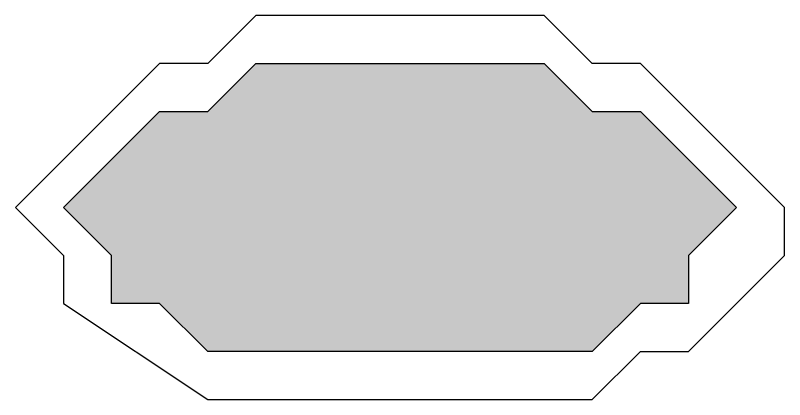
# Model space of a CAD drawing. Header units: millimetres. Extents: x 5 to 252589, y 5 to 415.
# Drawn here: x 465.5 to 466.833, y 317.667 to 318.333 of the extents above; entities that cross this region are included whole.
import ezdxf

# ---------------------------------------------------------------- set-up
doc = ezdxf.new("R2010")
doc.units = ezdxf.units.MM
doc.layers.add('HATCH', color=8, linetype='Continuous', lineweight=9)
doc.layers.add('OUTLINE', color=7, linetype='Continuous', lineweight=25)

msp = doc.modelspace()

# ---------------------------------------------------------------- hatches: boundary and pattern name
at = {"layer": 'HATCH', "true_color": 0xb9bfc3}
msp.add_hatch(color=9, dxfattribs=at).paths.add_polyline_path([(465.58333, 318), (465.75, 318.16667), (465.83333, 318.16667), (465.91667, 318.25), (466.41667, 318.25), (466.5, 318.16667), (466.58333, 318.16667), (466.75, 318), (466.66667, 317.91667), (466.66667, 317.83333), (466.58333, 317.83333), (466.5, 317.75), (465.83333, 317.75), (465.75, 317.83333), (465.66667, 317.83333), (465.66667, 317.91667)])

# ---------------------------------------------------------------- linework, layer by layer
at = {"layer": 'OUTLINE', "color": 139, "true_color": 0x42544a}
for points in [[(465.5, 318), (465.58333, 317.91667), (465.58333, 317.83333), (465.83333, 317.66667), (466.5, 317.66667), (466.58333, 317.75), (466.66667, 317.75), (466.83333, 317.91667), (466.83333, 318), (466.58333, 318.25), (466.5, 318.25), (466.41667, 318.33333), (465.91667, 318.33333), (465.83333, 318.25), (465.75, 318.25)], [(465.58333, 318), (465.75, 318.16667), (465.83333, 318.16667), (465.91667, 318.25), (466.41667, 318.25), (466.5, 318.16667), (466.58333, 318.16667), (466.75, 318), (466.66667, 317.91667), (466.66667, 317.83333), (466.58333, 317.83333), (466.5, 317.75), (465.83333, 317.75), (465.75, 317.83333), (465.66667, 317.83333), (465.66667, 317.91667)]]:
    msp.add_lwpolyline(points, close=True, dxfattribs=at)

doc.saveas('drawing.dxf')
